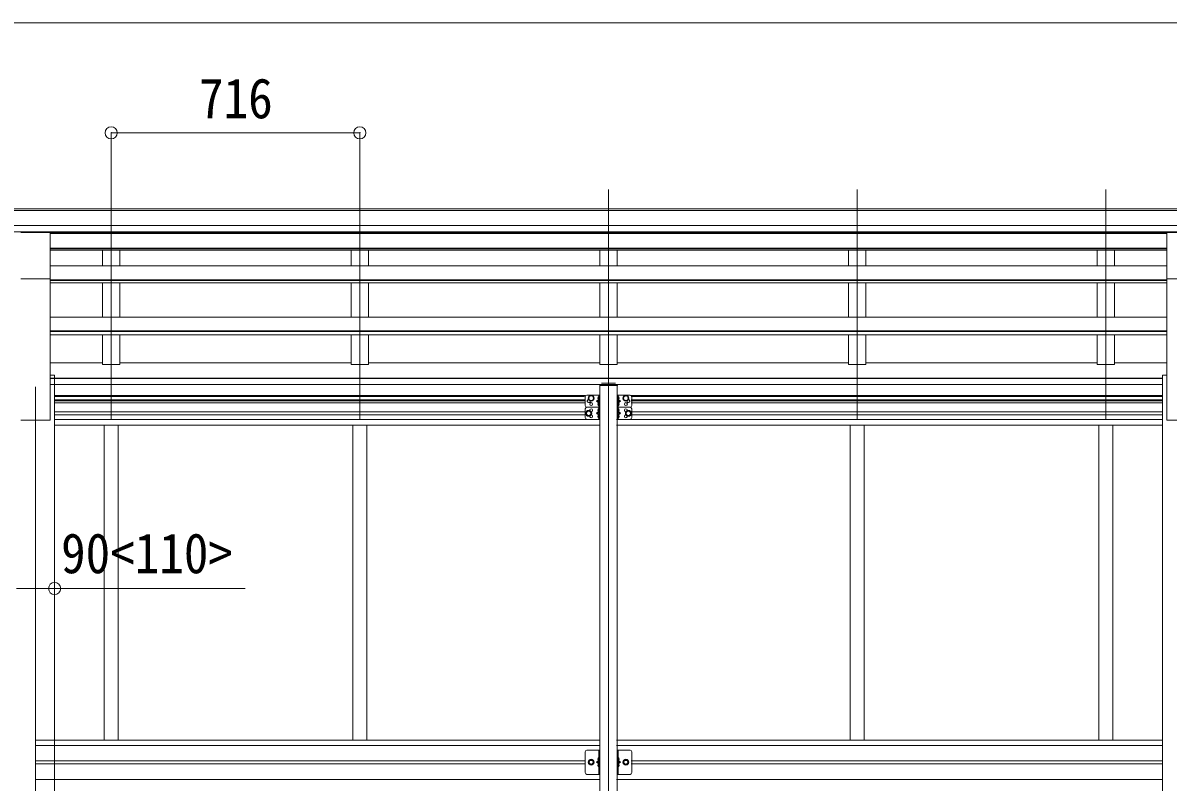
# Model space of a CAD drawing. Units: millimetres at full size, sheet at 1:35; details may follow other scales. Extents: x -9783 to 9892, y -6828 to 6752.
# Drawn here: x -2199 to 1099, y 443 to 2631 of the extents above; entities that cross this region are included whole.
import ezdxf
from ezdxf.enums import TextEntityAlignment as Align

# ---------------------------------------------------------------- set-up
doc = ezdxf.new("R2010")
doc.units = ezdxf.units.MM
doc.header["$LTSCALE"] = 35
doc.header["$PDMODE"] = 32
doc.header["$PDSIZE"] = 35
for name, color, linetype, lineweight in [('0-1_本体', 4, 'Continuous', 9), ('0-2_部品', 7, 'Continuous', 9), ('0-8_PARTS2', 2, 'Continuous', 9), ('0-A_寸法', 4, 'Continuous', 9), ('1-1_GLASS', 4, 'Continuous', 9), ('1-3_NOTPRINT', 7, 'Continuous', 9), ('1-7', 7, 'Continuous', 9), ('1-8', 2, 'Continuous', 9)]:
    doc.layers.add(name, color=color, linetype=linetype, lineweight=lineweight)
doc.styles.add('ＭＳ ゴシック', font='')
doc.styles.get('ＭＳ ゴシック').set_extended_font_data('MS Gothic')

msp = doc.modelspace()

# ---------------------------------------------------------------- linework, layer by layer
at = {"layer": '0-1_本体'}
for p, q in [((-3370.16, 2095.71), (2334.84, 2095.71)), ((-3370.16, 2090.35), (2334.84, 2090.35)), ((-3370.16, 2046.83), (2344.84, 2046.83)), ((-3370.16, 2029.16), (2344.84, 2029.16)), ((-2120.16, 2026.79), (1094.84, 2026.79)), ((-2120.16, 2023.83), (1094.84, 2023.83)), ((-1969.66, 2026.79), (-1969.66, 2023.83)), ((-1919.66, 2026.79), (-1919.66, 2023.83)), ((-1253.66, 2026.79), (-1253.66, 2023.83)), ((-1203.66, 2026.79), (-1203.66, 2023.83)), ((-537.66, 2026.79), (-537.66, 2023.83)), ((-487.66, 2026.79), (-487.66, 2023.83)), ((178.34, 2026.79), (178.34, 2023.83)), ((228.34, 2026.79), (228.34, 2023.83)), ((894.34, 2026.79), (894.34, 2023.83)), ((944.34, 2026.79), (944.34, 2023.83)), ((-2120.16, 1981.87), (1094.84, 1981.87)), ((-2120.16, 1980.18), (1094.84, 1980.18)), ((-2120.16, 1976.39), (1094.84, 1976.39)), ((-1969.66, 1976.39), (-1969.66, 1930.97)), ((-1919.66, 1976.39), (-1919.66, 1930.97)), ((-1253.66, 1976.39), (-1253.66, 1930.97)), ((-1203.66, 1976.39), (-1203.66, 1930.97)), ((-537.66, 1976.39), (-537.66, 1930.97)), ((-487.66, 1976.39), (-487.66, 1930.97)), ((178.34, 1976.39), (178.34, 1930.97)), ((228.34, 1976.39), (228.34, 1930.97)), ((894.34, 1976.39), (894.34, 1930.97)), ((944.34, 1976.39), (944.34, 1930.97)), ((-2120.16, 1930.97), (1094.84, 1930.97)), ((-2120.16, 1486.18), (-2120.16, 1893.13)), ((-2120.16, 1890.39), (1094.84, 1890.39)), ((-2120.16, 1888.7), (1094.84, 1888.7)), ((-2120.16, 1881.83), (1094.84, 1881.83)), ((-1969.66, 1881.83), (-1969.66, 1782.73)), ((-1919.66, 1881.83), (-1919.66, 1782.73)), ((-1253.66, 1881.83), (-1253.66, 1782.73)), ((-1203.66, 1881.83), (-1203.66, 1782.73)), ((-537.66, 1881.83), (-537.66, 1782.73)), ((-487.66, 1881.83), (-487.66, 1782.73)), ((178.34, 1881.83), (178.34, 1782.73)), ((228.34, 1881.83), (228.34, 1782.73)), ((894.34, 1881.83), (894.34, 1782.73)), ((944.34, 1881.83), (944.34, 1782.73)), ((1094.84, 1486.18), (1094.84, 1893.13)), ((-2120.16, 1782.73), (1094.84, 1782.73)), ((-2120.16, 1743.59), (1094.84, 1743.59)), ((-2120.16, 1741.92), (1094.84, 1741.92)), ((-2120.16, 1732.28), (1094.84, 1732.28)), ((-1969.66, 1732.28), (-1969.66, 1646.78)), ((-1253.66, 1732.28), (-1253.66, 1646.78)), ((-537.66, 1732.28), (-537.66, 1646.78)), ((178.34, 1732.28), (178.34, 1646.78)), ((894.34, 1732.28), (894.34, 1646.78)), ((-2120.16, 1651.99), (-1969.66, 1651.99)), ((-1919.66, 1651.99), (-1253.66, 1651.99)), ((-1203.66, 1651.99), (-537.66, 1651.99)), ((-487.66, 1651.99), (178.34, 1651.99)), ((228.34, 1651.99), (894.34, 1651.99)), ((944.34, 1651.99), (1094.84, 1651.99)), ((-2120.16, 1616.18), (-2107.66, 1616.18)), ((-2107.66, 1616.18), (-2107.66, -1563.82)), ((1082.34, 1616.18), (1094.84, 1616.18)), ((1082.34, 1616.18), (1082.34, -1563.82)), ((-2120.16, 1607.69), (1082.34, 1607.69)), ((-2120.16, 1606.31), (1082.34, 1606.31)), ((-2120.16, 1589.13), (1082.34, 1589.13)), ((-2205.16, 1486.18), (-2120.16, 1486.18)), ((1094.84, 1486.18), (1179.84, 1486.18))]:
    msp.add_line(p, q, dxfattribs=at)
for points in [[(-1919.66, 1732.28), (-1919.66, 1646.78), (-1969.66, 1646.78)], [(-1203.66, 1732.28), (-1203.66, 1646.78), (-1253.66, 1646.78)], [(-487.66, 1732.28), (-487.66, 1646.78), (-537.66, 1646.78)], [(228.34, 1732.28), (228.34, 1646.78), (178.34, 1646.78)], [(944.34, 1732.28), (944.34, 1646.78), (894.34, 1646.78)]]:
    msp.add_lwpolyline(points, dxfattribs=at)
at = {"layer": '0-2_部品'}
for p, q in [((-2205.16, 2027.28), (-2120.16, 2027.28)), ((-2120.16, 1893.13), (-2120.16, 2027.28)), ((1094.84, 2027.28), (1179.84, 2027.28)), ((1094.84, 1893.13), (1094.84, 2027.28)), ((-2205.16, 1893.13), (-2120.16, 1893.13)), ((1094.84, 1893.13), (1179.84, 1893.13))]:
    msp.add_line(p, q, dxfattribs=at)
at = {"layer": '0-8_PARTS2'}
for p, q in [((-1944.66, 1488.93), (-1944.66, 2151.46)), ((-1228.66, 1488.93), (-1228.66, 2151.46)), ((-512.66, 1488.93), (-512.66, 2151.46)), ((203.34, 1488.93), (203.34, 2151.46)), ((919.34, 1488.93), (919.34, 2151.46)), ((-2162.66, 1582.73), (-2162.66, -1667.27))]:
    msp.add_line(p, q, dxfattribs=at)
at = {"layer": '0-A_寸法', "color": 6}
for p, q in [((-3376.66, 2631.08), (2351.34, 2631.08)), ((-1944.66, 2314.47), (-1228.66, 2314.47)), ((-1944.66, 2314.47), (-1944.66, 2104.82)), ((-1228.66, 2314.47), (-1228.66, 2104.82))]:
    msp.add_line(p, q, dxfattribs=at)
msp.add_lwpolyline([(-2217.66, 1001.09), (-2107.66, 1001.09), (-1559.13, 1001.09)], dxfattribs=at)
for p in [(-1944.66, 2314.47), (-1228.66, 2314.47), (-2107.66, 1001.09)]:
    msp.add_point(p, dxfattribs=at)
at = {"layer": '1-1_GLASS'}
for p, q in [((-2107.66, 1557.62), (-579.66, 1557.62)), ((-2107.66, 1554.12), (-581.66, 1554.12)), ((-449.66, 1557.62), (1082.34, 1557.62)), ((-447.66, 1554.12), (1082.34, 1554.12)), ((-2107.66, 1545.12), (-581.66, 1545.12)), ((-2107.66, 1541.62), (-581.66, 1541.62)), ((-581.66, 1536.62), (-2107.66, 1536.62)), ((-447.66, 1545.12), (1082.34, 1545.12)), ((-447.66, 1541.62), (1082.34, 1541.62)), ((1082.34, 1536.62), (-447.66, 1536.62)), ((-2107.66, 1510.62), (-581.66, 1510.62)), ((-2107.66, 1501.62), (-581.66, 1501.62)), ((-2107.66, 1488.12), (-539.66, 1488.12)), ((-489.66, 1488.12), (1082.34, 1488.12)), ((-447.66, 1510.62), (1082.34, 1510.62)), ((-447.66, 1501.62), (1082.34, 1501.62)), ((-2107.66, 1472.12), (-539.66, 1472.12)), ((-1964.66, 1472.61), (-1964.66, 564.61)), ((-1924.66, 1472.61), (-1924.66, 564.61)), ((-1248.66, 1472.12), (-1248.66, 564.61)), ((-1208.66, 1472.12), (-1208.66, 564.61)), ((-489.66, 1472.12), (1082.34, 1472.12)), ((183.34, 1472.61), (183.34, 564.61)), ((223.34, 1472.61), (223.34, 564.61)), ((899.34, 1472.61), (899.34, 564.61)), ((939.34, 1472.61), (939.34, 564.61))]:
    msp.add_line(p, q, dxfattribs=at)
at = {"layer": '1-3_NOTPRINT', "color": 4}
for p, q in [((-2162.66, 564.61), (-539.66, 564.61)), ((-489.66, 564.61), (1082.34, 564.61)), ((-2162.66, 549.12), (-539.66, 549.12)), ((-489.66, 549.12), (1082.34, 549.12)), ((-2162.66, 504.61), (-581.66, 504.61)), ((-581.66, 495.61), (-2162.66, 495.61)), ((-447.66, 504.61), (1082.34, 504.61)), ((1082.34, 495.61), (-447.66, 495.61)), ((-2162.66, 451.12), (-539.66, 451.12)), ((-489.66, 451.12), (1082.34, 451.12))]:
    msp.add_line(p, q, dxfattribs=at)
at = {"layer": '1-7'}
for p, q in [((-538.16, 1587.58), (-538.16, 1586.08)), ((-487.16, 1586.08), (-538.16, 1586.08)), ((-488.66, 1589.08), (-536.66, 1589.08)), ((-532.66, 1592.89), (-492.66, 1592.89)), ((-487.16, 1587.58), (-487.16, 1586.08)), ((-579.66, 1553.62), (-579.66, 1528.62)), ((-574.66, 1558.62), (-537.66, 1558.62)), ((-540.66, 1554.12), (-541.46, 1553.97)), ((-540.16, 1558.62), (-540.16, 1523.62)), ((-537.66, 1558.62), (-537.66, 1523.62)), ((-487.66, 1558.62), (-487.66, 1523.62)), ((-450.66, 1558.62), (-487.66, 1558.62)), ((-485.16, 1558.62), (-485.16, 1523.62)), ((-484.66, 1554.12), (-483.86, 1553.97)), ((-445.66, 1553.62), (-445.66, 1528.62)), ((-579.66, 1518.62), (-579.66, 1493.62)), ((-574.66, 1523.62), (-537.66, 1523.62)), ((-540.16, 1541.12), (-547.16, 1541.12)), ((-540.66, 1546.12), (-541.46, 1546.26)), ((-540.66, 1536.12), (-541.46, 1535.97)), ((-540.66, 1528.12), (-541.46, 1528.26)), ((-540.66, 1519.12), (-541.46, 1518.97)), ((-540.66, 1546.12), (-540.16, 1546.2)), ((-540.66, 1528.12), (-540.16, 1528.2)), ((-540.16, 1523.62), (-540.16, 1488.62)), ((-450.66, 1523.62), (-487.66, 1523.62)), ((-484.66, 1546.12), (-485.16, 1546.2)), ((-485.16, 1541.12), (-478.16, 1541.12)), ((-484.66, 1528.12), (-485.16, 1528.2)), ((-485.16, 1523.62), (-485.16, 1488.62)), ((-484.66, 1546.12), (-483.86, 1546.26)), ((-484.66, 1536.12), (-483.86, 1535.97)), ((-484.66, 1528.12), (-483.86, 1528.26)), ((-484.66, 1519.12), (-483.86, 1518.97)), ((-445.66, 1518.62), (-445.66, 1493.62)), ((-574.66, 1488.62), (-537.66, 1488.62)), ((-540.16, 1506.12), (-547.16, 1506.12)), ((-540.66, 1511.12), (-541.46, 1511.26)), ((-540.66, 1501.12), (-541.46, 1500.97)), ((-540.66, 1493.12), (-541.46, 1493.26)), ((-540.66, 1511.12), (-540.16, 1511.2)), ((-540.66, 1493.12), (-540.16, 1493.2)), ((-450.66, 1488.62), (-487.66, 1488.62)), ((-484.66, 1511.12), (-485.16, 1511.2)), ((-485.16, 1506.12), (-478.16, 1506.12)), ((-484.66, 1493.12), (-485.16, 1493.2)), ((-484.66, 1511.12), (-483.86, 1511.26)), ((-484.66, 1501.12), (-483.86, 1500.97)), ((-484.66, 1493.12), (-483.86, 1493.26)), ((-579.66, 470.62), (-579.66, 530.62)), ((-574.66, 535.62), (-537.66, 535.62)), ((-540.16, 535.62), (-540.16, 465.62)), ((-450.66, 535.62), (-487.66, 535.62)), ((-485.16, 535.62), (-485.16, 465.62)), ((-445.66, 470.62), (-445.66, 530.62)), ((-540.16, 505.62), (-547.16, 500.62)), ((-540.16, 500.62), (-547.16, 500.62)), ((-540.16, 495.62), (-547.16, 500.62)), ((-540.66, 513.62), (-541.46, 513.47)), ((-540.66, 505.62), (-541.46, 505.76)), ((-540.66, 495.62), (-541.46, 495.47)), ((-540.66, 505.62), (-540.16, 505.7)), ((-484.66, 505.62), (-485.16, 505.7)), ((-485.16, 505.62), (-478.16, 500.62)), ((-485.16, 500.62), (-478.16, 500.62)), ((-485.16, 495.62), (-478.16, 500.62)), ((-484.66, 513.62), (-483.86, 513.47)), ((-484.66, 505.62), (-483.86, 505.76)), ((-484.66, 495.62), (-483.86, 495.47)), ((-540.66, 487.62), (-541.46, 487.76)), ((-540.66, 487.62), (-540.16, 487.7)), ((-484.66, 487.62), (-485.16, 487.7)), ((-484.66, 487.62), (-483.86, 487.76))]:
    msp.add_line(p, q, dxfattribs=at)
at = {"layer": '1-7', "color": 4}
for p, q in [((-537.66, 1586.08), (-537.66, -1267.27)), ((-487.66, 1586.08), (-487.66, -1267.27))]:
    msp.add_line(p, q, dxfattribs=at)
at = {"layer": '1-7'}
for points in [[(-562.66, 1542.11), (-556.16, 1545.86), (-556.16, 1553.37), (-562.66, 1557.12), (-569.16, 1553.37), (-569.16, 1545.86)], [(-462.66, 1542.11), (-469.16, 1545.86), (-469.16, 1553.37), (-462.66, 1557.12), (-456.16, 1553.37), (-456.16, 1545.86)], [(-569.66, 1498.61), (-563.16, 1502.36), (-563.16, 1509.87), (-569.66, 1513.62), (-576.16, 1509.87), (-576.16, 1502.36)], [(-455.66, 1498.61), (-462.16, 1502.36), (-462.16, 1509.87), (-455.66, 1513.62), (-449.16, 1509.87), (-449.16, 1502.36)], [(-555.15, 500.62), (-558.91, 494.12), (-566.41, 494.12), (-570.16, 500.62), (-566.41, 507.12), (-558.91, 507.12)], [(-470.16, 500.62), (-466.41, 494.12), (-458.91, 494.12), (-455.15, 500.62), (-458.91, 507.12), (-466.41, 507.12)]]:
    msp.add_lwpolyline(points, close=True, dxfattribs=at)
for points in [[(-539.77, 1550.12), (-540.41, 1551.3), (-542.64, 1552.42)], [(-539.77, 1550.12), (-540.41, 1548.93), (-542.64, 1547.82)], [(-540.66, 1546.12), (-540.66, 1554.12), (-540.16, 1554.03), (-540.16, 1546.2)], [(-485.54, 1550.12), (-484.91, 1551.3), (-482.68, 1552.42)], [(-485.54, 1550.12), (-484.91, 1548.93), (-482.68, 1547.82)], [(-484.66, 1546.12), (-484.66, 1554.12), (-485.16, 1554.03), (-485.16, 1546.2)], [(-574.66, 1523.62), (-537.66, 1523.62), (-537.66, 1488.62)], [(-540.16, 1546.12), (-547.16, 1541.12), (-540.16, 1536.12)], [(-539.77, 1532.12), (-540.41, 1533.3), (-542.64, 1534.42)], [(-539.77, 1532.12), (-540.41, 1530.93), (-542.64, 1529.82)], [(-539.77, 1515.12), (-540.41, 1516.3), (-542.64, 1517.42)], [(-540.66, 1528.12), (-540.66, 1536.12), (-540.16, 1536.03), (-540.16, 1528.2)], [(-540.66, 1511.12), (-540.66, 1519.12), (-540.16, 1519.03), (-540.16, 1511.2)], [(-450.66, 1523.62), (-487.66, 1523.62), (-487.66, 1488.62)], [(-485.54, 1532.12), (-484.91, 1533.3), (-482.68, 1534.42)], [(-485.54, 1532.12), (-484.91, 1530.93), (-482.68, 1529.82)], [(-485.54, 1515.12), (-484.91, 1516.3), (-482.68, 1517.42)], [(-485.16, 1546.12), (-478.16, 1541.12), (-485.16, 1536.12)], [(-484.66, 1528.12), (-484.66, 1536.12), (-485.16, 1536.03), (-485.16, 1528.2)], [(-484.66, 1511.12), (-484.66, 1519.12), (-485.16, 1519.03), (-485.16, 1511.2)], [(-540.16, 1511.12), (-547.16, 1506.12), (-540.16, 1501.12)], [(-539.77, 1515.12), (-540.41, 1513.93), (-542.64, 1512.82)], [(-539.77, 1497.12), (-540.41, 1498.3), (-542.64, 1499.42)], [(-539.77, 1497.12), (-540.41, 1495.93), (-542.64, 1494.82)], [(-540.66, 1493.12), (-540.66, 1501.12), (-540.16, 1501.03), (-540.16, 1493.2)], [(-485.54, 1515.12), (-484.91, 1513.93), (-482.68, 1512.82)], [(-485.54, 1497.12), (-484.91, 1498.3), (-482.68, 1499.42)], [(-485.54, 1497.12), (-484.91, 1495.93), (-482.68, 1494.82)], [(-485.16, 1511.12), (-478.16, 1506.12), (-485.16, 1501.12)], [(-484.66, 1493.12), (-484.66, 1501.12), (-485.16, 1501.03), (-485.16, 1493.2)], [(-574.66, 465.62), (-537.66, 465.62), (-537.66, 535.62)], [(-450.66, 465.62), (-487.66, 465.62), (-487.66, 535.62)], [(-539.77, 509.62), (-540.41, 510.8), (-542.64, 511.92)], [(-539.77, 509.62), (-540.41, 508.43), (-542.64, 507.32)], [(-540.66, 505.62), (-540.66, 513.62), (-540.16, 513.53), (-540.16, 505.7)], [(-540.66, 487.62), (-540.66, 495.62), (-540.16, 495.53), (-540.16, 487.7)], [(-485.54, 509.62), (-484.91, 510.8), (-482.68, 511.92)], [(-485.54, 509.62), (-484.91, 508.43), (-482.68, 507.32)], [(-484.66, 505.62), (-484.66, 513.62), (-485.16, 513.53), (-485.16, 505.7)], [(-484.66, 487.62), (-484.66, 495.62), (-485.16, 495.53), (-485.16, 487.7)], [(-539.77, 491.62), (-540.41, 492.8), (-542.64, 493.92)], [(-539.77, 491.62), (-540.41, 490.43), (-542.64, 489.32)], [(-485.54, 491.62), (-484.91, 492.8), (-482.68, 493.92)], [(-485.54, 491.62), (-484.91, 490.43), (-482.68, 489.32)]]:
    msp.add_lwpolyline(points, dxfattribs=at)
for centre, radius in [((-562.66, 1549.62), 8.5), ((-562.66, 1549.62), 7.5), ((-562.66, 1549.62), 6.5), ((-462.66, 1549.62), 8.5), ((-462.66, 1549.62), 7.5), ((-462.66, 1549.62), 6.5), ((-562.66, 1532.62), 4.25), ((-462.66, 1532.62), 4.25), ((-569.66, 1506.12), 8.5), ((-569.66, 1506.12), 7.5), ((-569.66, 1506.12), 6.5), ((-455.66, 1506.12), 8.5), ((-455.66, 1506.12), 7.5), ((-455.66, 1506.12), 6.5), ((-562.66, 500.62), 8.5), ((-562.66, 500.62), 7.5), ((-562.66, 500.62), 6.5), ((-562.66, 500.62), 5.5), ((-462.66, 500.62), 8.5), ((-462.66, 500.62), 7.5), ((-462.66, 500.62), 6.5), ((-462.66, 500.62), 5.5)]:
    msp.add_circle(centre, radius, dxfattribs=at)
for centre, radius, start, end in [((-536.66, 1587.58), 1.5, 90, 180), ((-488.66, 1587.58), 1.5, 0, 90), ((-574.66, 1553.62), 5, 90, 180), ((-536.56, 1550.12), 6.5, 147.94412, 212.05588), ((-541.3, 1553.09), 0.9, 100, 147.94412), ((-484.01, 1553.09), 0.9, 32.05588, 80), ((-488.76, 1550.12), 6.5, 327.94412, 32.05588), ((-450.66, 1553.62), 5, 0, 90), ((-574.66, 1528.62), 5, 180, 270), ((-574.66, 1518.62), 5, 90, 180), ((-569.66, 1541.12), 4.25, 94.76077, 6.29431), ((-562.66, 1514.62), 4.25, 274.76077, 186.29431), ((-536.56, 1532.12), 6.5, 147.94412, 212.05588), ((-536.56, 1515.12), 6.5, 147.94412, 212.05588), ((-541.3, 1547.14), 0.9, 212.05588, 260), ((-541.3, 1535.09), 0.9, 100, 147.94412), ((-541.3, 1529.14), 0.9, 212.05588, 260), ((-541.3, 1518.09), 0.9, 100, 147.94412), ((-484.01, 1547.14), 0.9, 280, 327.94412), ((-484.01, 1535.09), 0.9, 32.05588, 80), ((-484.01, 1529.14), 0.9, 280, 327.94412), ((-484.01, 1518.09), 0.9, 32.05588, 80), ((-488.76, 1532.12), 6.5, 327.94412, 32.05588), ((-488.76, 1515.12), 6.5, 327.94412, 32.05588), ((-462.66, 1514.62), 4.25, 353.70569, 265.23923), ((-455.66, 1541.12), 4.25, 173.70569, 85.23923), ((-450.66, 1528.62), 5, 270, 0), ((-450.66, 1518.62), 5, 0, 90), ((-574.66, 1493.62), 5, 180, 270), ((-562.66, 1497.62), 4.25, 173.70569, 85.23923), ((-536.56, 1497.12), 6.5, 147.94412, 212.05588), ((-541.3, 1512.14), 0.9, 212.05588, 260), ((-541.3, 1500.09), 0.9, 100, 147.94412), ((-541.3, 1494.14), 0.9, 212.05588, 260), ((-484.01, 1512.14), 0.9, 280, 327.94412), ((-484.01, 1500.09), 0.9, 32.05588, 80), ((-484.01, 1494.14), 0.9, 280, 327.94412), ((-488.76, 1497.12), 6.5, 327.94412, 32.05588), ((-462.66, 1497.62), 4.25, 94.76077, 6.29431), ((-450.66, 1493.62), 5, 270, 0), ((-574.66, 530.62), 5, 90, 180), ((-450.66, 530.62), 5, 0, 90), ((-536.56, 509.62), 6.5, 147.94412, 212.05588), ((-536.56, 491.62), 6.5, 147.94412, 212.05588), ((-541.3, 512.59), 0.9, 100, 147.94412), ((-541.3, 506.64), 0.9, 212.05588, 260), ((-541.3, 494.59), 0.9, 100, 147.94412), ((-484.01, 512.59), 0.9, 32.05588, 80), ((-484.01, 506.64), 0.9, 280, 327.94412), ((-484.01, 494.59), 0.9, 32.05588, 80), ((-488.76, 509.62), 6.5, 327.94412, 32.05588), ((-488.76, 491.62), 6.5, 327.94412, 32.05588), ((-574.66, 470.62), 5, 180, 270), ((-541.3, 488.64), 0.9, 212.05588, 260), ((-484.01, 488.64), 0.9, 280, 327.94412), ((-450.66, 470.62), 5, 270, 0)]:
    msp.add_arc(centre, radius, start, end, dxfattribs=at)
at = {"layer": '1-8'}
msp.add_line((-512.66, 1601.86), (-512.66, -1534.88), dxfattribs=at)

# ---------------------------------------------------------------- texts
at = {"layer": '0-A_寸法', "color": 7, "style": 'ＭＳ ゴシック', "width": 0.9}
for s, p in [('716', (-1691.66, 2321.47)), ('90<110>', (-2089.03, 1010.59))]:
    msp.add_text(s, height=115.5, dxfattribs=at).set_placement(p, align=Align.BOTTOM_LEFT)

doc.saveas('drawing.dxf')
